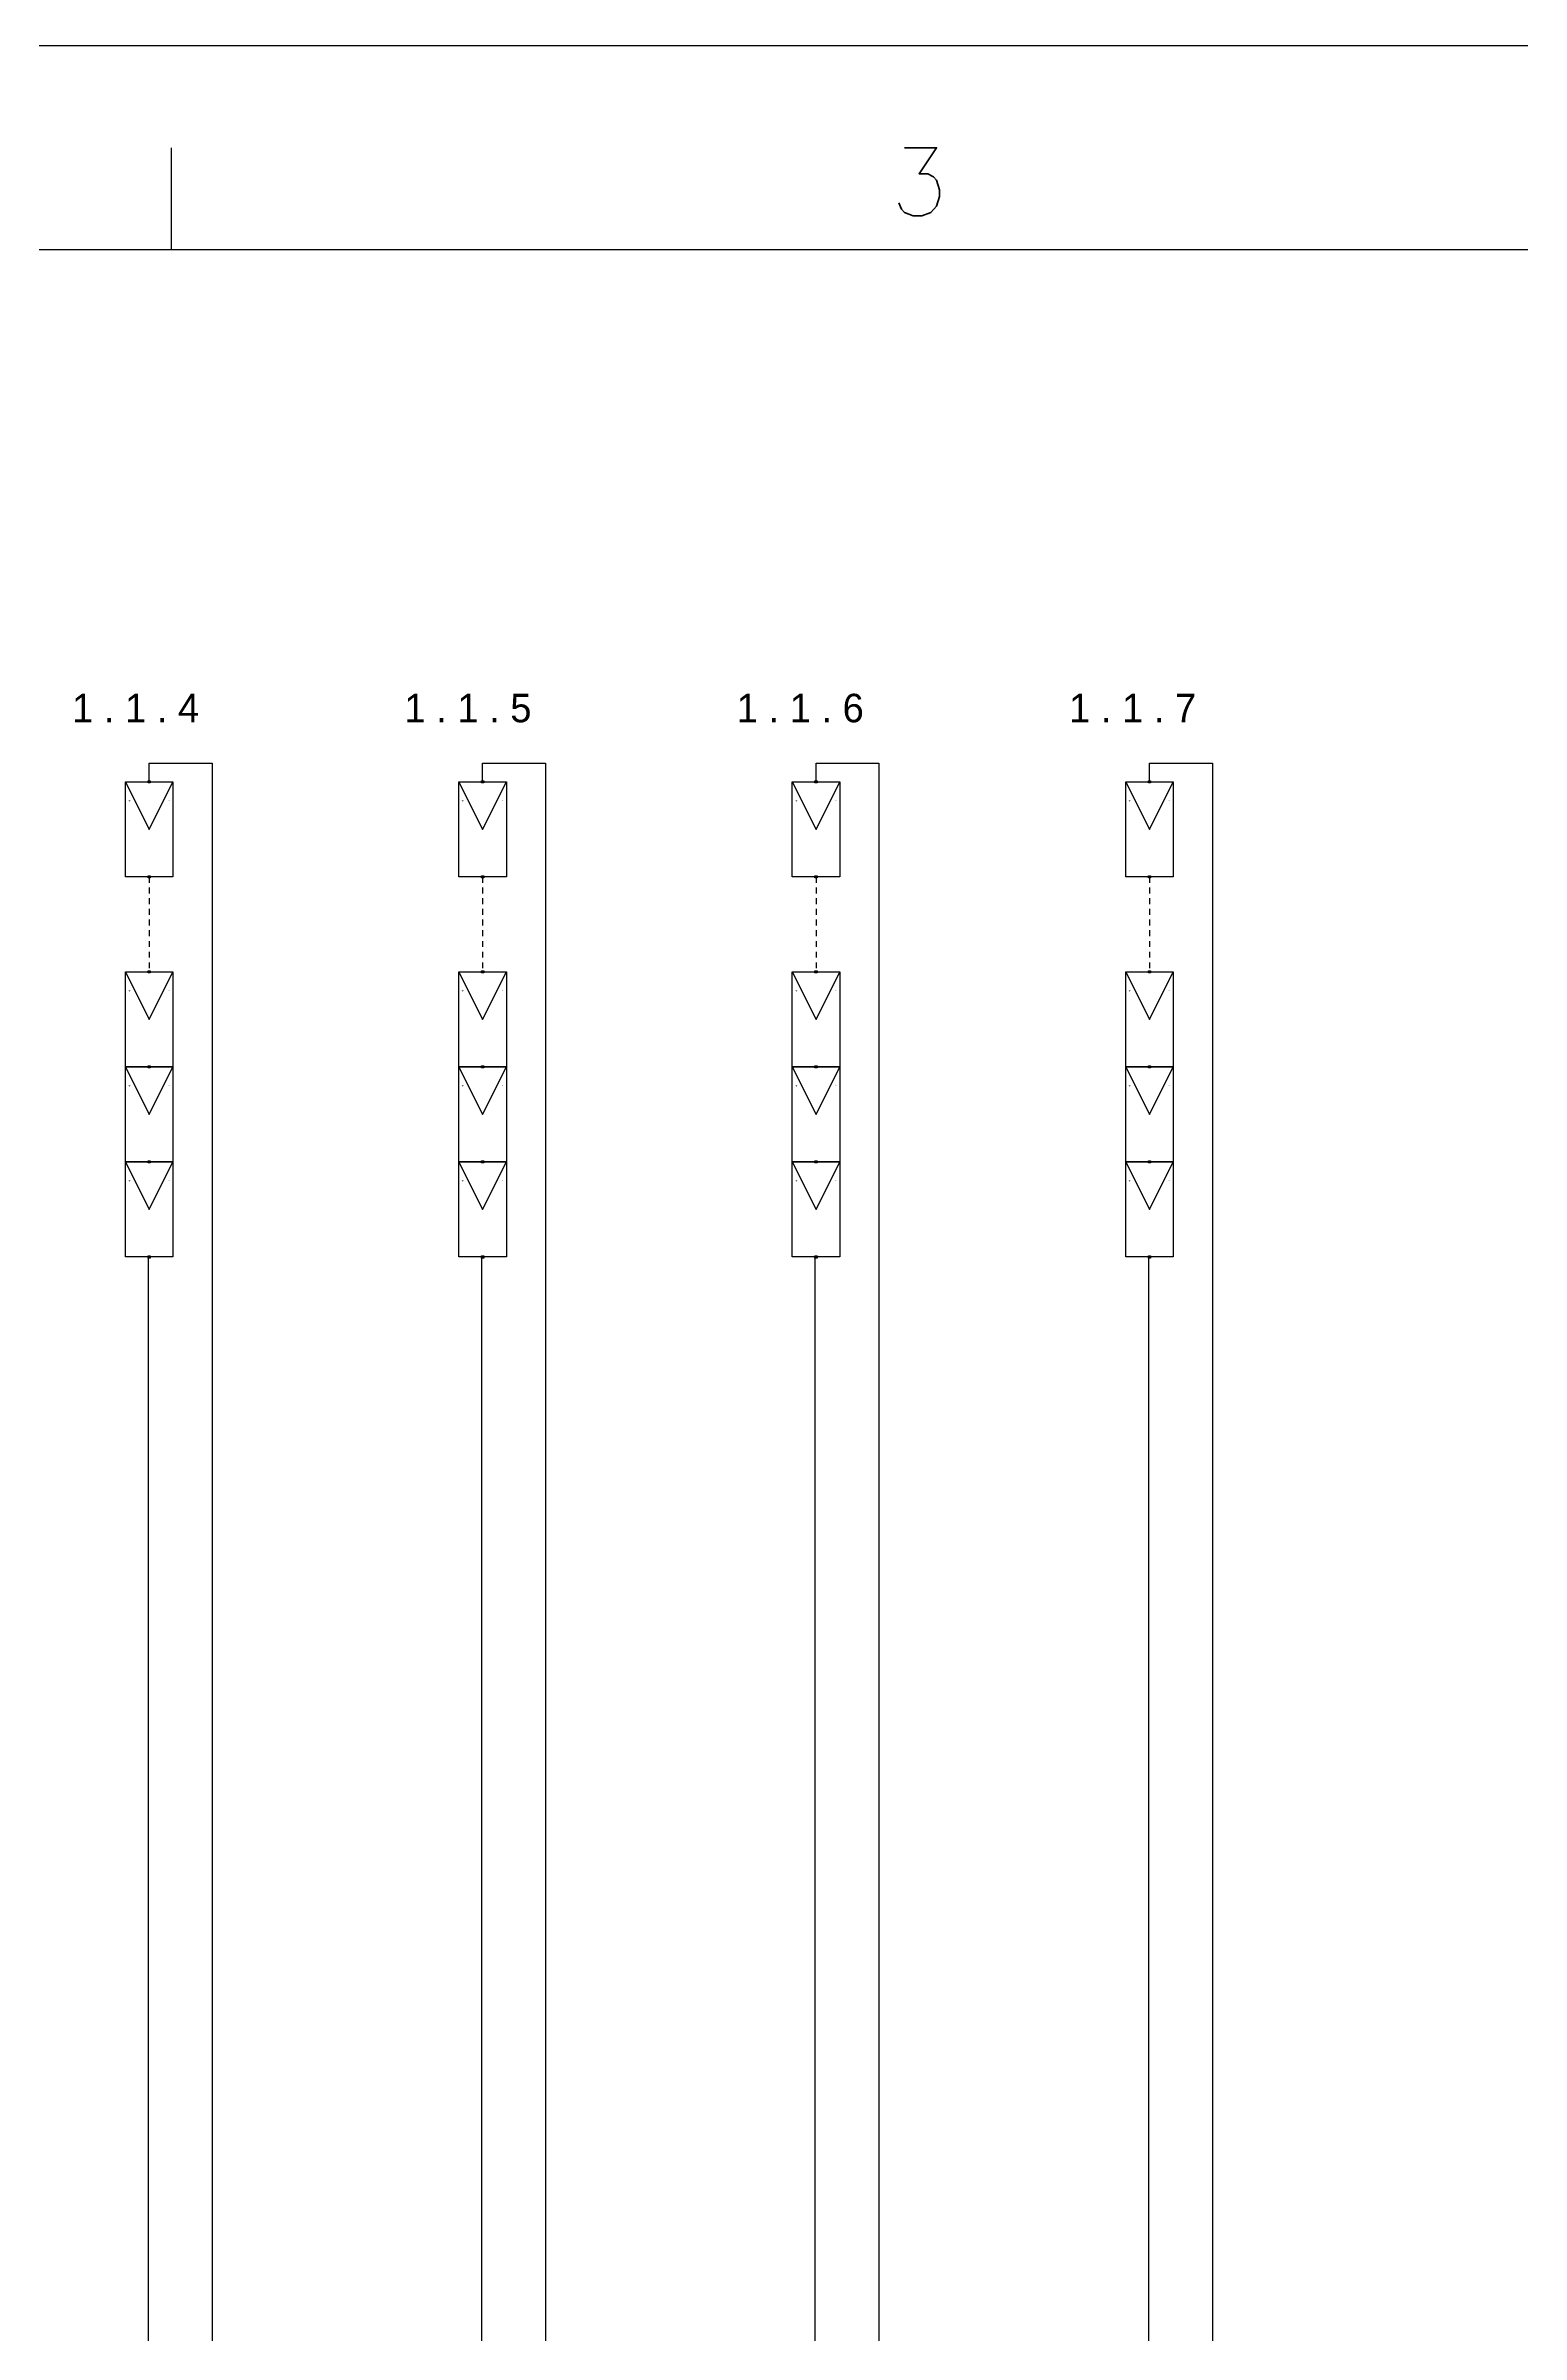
# Model space of a CAD drawing. Header units: inches. Extents: x 3 to 127, y -3 to 89.
# Drawn here: x 33.92 to 65, y 40.45 to 88.63 of the extents above; entities that cross this region are included whole.
import ezdxf
from ezdxf.enums import TextEntityAlignment as Align

# ---------------------------------------------------------------- set-up
doc = ezdxf.new("R2010")
doc.units = ezdxf.units.IN
doc.header["$MEASUREMENT"] = 0
doc.linetypes.add('HIDDEN2', pattern=[0.1875, 0.125, -0.0625])
for name, color, linetype in [('RED_12AWG', 1, 'Continuous'), ('SYMS', 7, 'Continuous'), ('Title Block', 7, 'Continuous'), ('Viewport', 7, 'Continuous')]:
    doc.layers.add(name, color=color, linetype=linetype)
doc.styles.add('Roman', font='romans')
doc.styles.add('WD', font='romans.shx')

# ---------------------------------------------------------------- blocks, each defined once
blk = doc.blocks.new('ANSI_border_C')
at = {"layer": 'Title Block'}
for p, q in [((21, 16), (0, 16)), ((5.25, 15.25), (5.25, 15.625)), ((20.5, 15.25), (0.5, 15.25))]:
    blk.add_line(p, q, dxfattribs=at)
at = {"layer": 'Title Block', "style": 'Roman'}
blk.add_text('3', height=0.25, dxfattribs=at).set_placement((8, 15.5), align=Align.MIDDLE_CENTER)
blk = doc.blocks.new('JIC_border_C')
at = {"xscale": 5.726708801404052, "yscale": 5.726708801404052, "zscale": 5.726708801404052}
blk.add_blockref('ANSI_border_C', (6.5, -3), dxfattribs=at)
blk = doc.blocks.new('HT0_01')
for p, q in [((-0.0625, 0.0625), (0.0625, 0.0625)), ((-0.0625, -0.0625), (-0.0625, 0.0625)), ((0.0625, 0.0625), (0.0625, -0.0625)), ((0.0625, -0.0625), (-0.0625, -0.0625))]:
    blk.add_line(p, q)
at = {"style": 'WD', "flags": 1}
for tag, p in [('X4TERM01', (-0.0625, 0)), ('X2TERM01', (0, 0.0625)), ('X1TERM01', (0.0625, 0)), ('X8TERM01', (0, -0.0625))]:
    blk.add_attdef(tag, p, '', height=0.01, dxfattribs=at)
blk = doc.blocks.new('PVM')
at = {"color": 5}
for p, q in [((2, 1), (1, 0.5)), ((1, 0.5), (2, 0))]:
    blk.add_line(p, q, dxfattribs=at)
blk.add_lwpolyline([(0, 1), (2, 1), (2, 0), (0, 0)], close=True, dxfattribs=at)
at = {"layer": 'SYMS', "color": 5, "xscale": 0.3699338068975089, "yscale": 0.3699338068975089, "zscale": 0.3699338068975089}
for p in [(0, 0.5), (2, 0.5)]:
    blk.add_blockref('HT0_01', p, dxfattribs=at)
at = {"color": 5, "char_height": 0.065, "attachment_point": 1}
for s, insert, rotation in [('+', (1.625, 0.883), 180), ('-', (1.57, 0.067), 90)]:
    blk.add_mtext_dynamic_manual_height_columns(s, width=0.09892, gutter_width=0.325, heights=[0], dxfattribs=dict(at, insert=insert, rotation=rotation))

msp = doc.modelspace()

# ---------------------------------------------------------------- linework, layer by layer
at = {"layer": 'RED_12AWG'}
for p, q in [((36.098, 73.155), (36.098, 73.525)), ((36.098, 73.525), (37.422, 73.525)), ((37.422, 73.525), (37.422, 25.727)), ((43.121, 73.155), (43.121, 73.525)), ((43.121, 73.525), (44.445, 73.525)), ((44.445, 73.525), (44.445, 25.727)), ((50.144, 73.155), (50.144, 73.525)), ((50.144, 73.525), (51.468, 73.525)), ((51.468, 73.525), (51.468, 25.727)), ((57.166, 73.155), (57.166, 73.525)), ((57.166, 73.525), (58.491, 73.525)), ((58.491, 73.525), (58.491, 25.727)), ((36.075, 63.108), (36.075, 26.628)), ((43.098, 63.108), (43.098, 26.628)), ((50.121, 63.108), (50.121, 26.628)), ((57.143, 63.108), (57.143, 26.628))]:
    msp.add_line(p, q, dxfattribs=at)
at = {"layer": 'RED_12AWG', "linetype": 'HIDDEN2'}
for p, q in [((36.098, 71.131), (36.098, 69.131)), ((43.121, 71.131), (43.121, 69.131)), ((50.144, 71.131), (50.144, 69.131)), ((57.166, 71.131), (57.166, 69.131))]:
    msp.add_line(p, q, dxfattribs=at)

# ---------------------------------------------------------------- block references
at = {"layer": 'SYMS', "rotation": 90}
for p in [(36.598, 71.131), (43.621, 71.131), (50.644, 71.131), (57.666, 71.131), (36.598, 67.131), (43.621, 67.131), (50.644, 67.131), (57.666, 67.131), (36.598, 65.131), (43.621, 65.131), (50.644, 65.131), (57.666, 65.131), (36.598, 63.131), (43.621, 63.131), (50.644, 63.131), (57.666, 63.131)]:
    msp.add_blockref('PVM', p, dxfattribs=at)
at = {"layer": 'Viewport'}
msp.add_blockref('JIC_border_C', (0, 0), dxfattribs=at)

# ---------------------------------------------------------------- texts
at = {"char_height": 0.6, "attachment_point": 1}
for s, insert in [('1 . 1 . 4', (34.473, 74.986)), ('1 . 1 . 5', (41.473, 74.986)), ('1 . 1 . 6', (48.473, 74.986)), ('1 . 1 . 7', (55.473, 74.986))]:
    msp.add_mtext_dynamic_manual_height_columns(s, width=5.20102, gutter_width=1, heights=[0], dxfattribs=dict(at, insert=insert))

doc.saveas('drawing.dxf')
